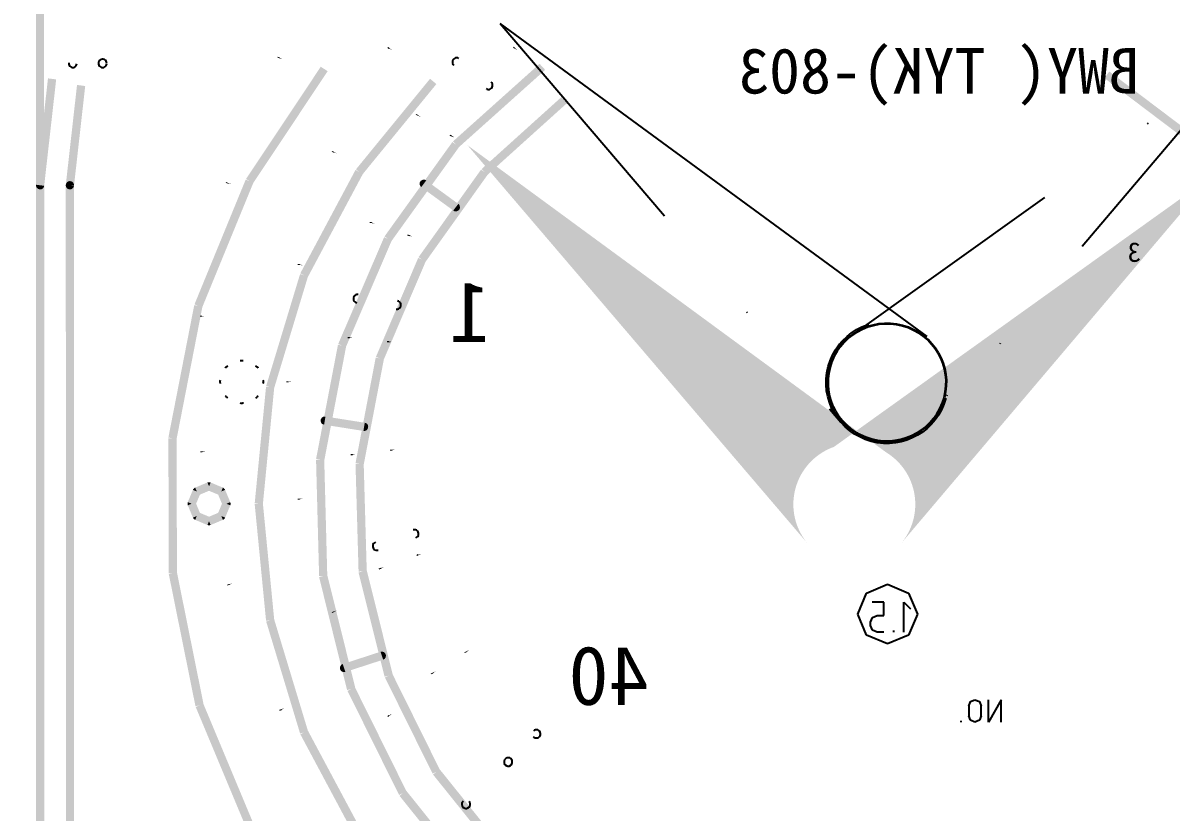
# Model space of a CAD drawing. Header units: millimetres. Extents: x -185079 to -2648, y 85916 to 249201.
# Drawn here: x -52839.2 to -52723.9, y 133916 to 133995.2 of the extents above; entities that cross this region are included whole.
import ezdxf

# ---------------------------------------------------------------- set-up
doc = ezdxf.new("R2010")
doc.units = ezdxf.units.MM
doc.linetypes.add('DASHDOT', pattern=[25.4, 12.7, -6.35, 0, -6.35])
doc.layers.get('0').update_dxf_attribs({"color": 255, "linetype": 'DASHDOT'})
doc.layers.add('1', color=4, linetype='Continuous')
doc.layers.add('细实线', color=3, linetype='Continuous', lineweight=35)
doc.styles.add('PDF SimSun', font='simsun.ttc')

msp = doc.modelspace()

# ---------------------------------------------------------------- hatches: boundary and pattern name
at = {"extrusion": (-0.004685415688226611, -0.01745240643729066, 0.9998367168639968)}
for points in [[(-85785.87176038814, 115775.4747908666), (-85785.47495859771, 115775.5813369159), (-85785.07815680729, 115775.6878829652), (-85728.04221438129, 115563.2730236262), (-85728.43901617172, 115563.1664775769), (-85728.83581796216, 115563.0599315276)], [(-85748.79940795453, 115721.4431494518), (-85749.19104757391, 115721.571548315), (-85749.5826871933, 115721.6999471781), (-85745.25841477166, 115734.5283903556), (-85744.86748246384, 115734.3998015707), (-85744.47584284445, 115734.2714027076)], [(-85729.79076016565, 115730.2848990471), (-85730.13873589278, 115730.5076777421), (-85730.4867116199, 115730.730456437), (-85724.10918793826, 115740.5097767398), (-85723.76121221113, 115740.2869980448), (-85723.41252917243, 115740.0644092715)], [(-85768.9906529725, 115715.7743491682), (-85769.4011291222, 115715.7187295519), (-85769.81179519354, 115715.6638172472), (-85771.41743016367, 115726.2948793897), (-85771.00695401397, 115726.350499006), (-85770.59628794261, 115726.4054113107)], [(-85738.41747005834, 115725.151410231), (-85738.79319491911, 115725.3250310203), (-85739.1698170131, 115725.4991691994), (-85734.34546278117, 115736.2081995218), (-85733.96973792042, 115736.0345787326), (-85733.59311582641, 115735.8604405535)], [(-85668.95764483018, 115753.8346204504), (-85668.8003641607, 115754.2203656412), (-85668.64308349123, 115754.606110832), (-85658.1111262422, 115750.3423732207), (-85658.26769960011, 115749.9568179516), (-85658.4249802696, 115749.5710727608)], [(-85766.09704134212, 115716.5513186649), (-85766.50751749182, 115716.4956990486), (-85766.91818356316, 115716.4407867439), (-85768.42884647356, 115726.410323144), (-85768.01837032386, 115726.4659427603), (-85767.6077042525, 115726.520855065)], [(-85726.29320700794, 115728.3523224005), (-85726.64099281341, 115728.5743937839), (-85726.98896854054, 115728.7971724789), (-85721.12907607529, 115737.8467807903), (-85720.78110034816, 115737.6240020953), (-85720.43312462103, 115737.4012234003)], [(-85733.86621097862, 115719.4470943924), (-85734.26126918783, 115719.5882248638), (-85734.65581000711, 115719.7302525684), (-85730.5330867904, 115730.6489981351), (-85730.13873589278, 115730.5076777421), (-85729.74367768357, 115730.3665472706)], [(-85741.04306880274, 115713.7686730503), (-85741.45314453733, 115713.8640642058), (-85741.86341019359, 115713.9601626728), (-85739.20346057536, 115725.4211294873), (-85738.79319491911, 115725.3250310203), (-85738.38382649608, 115725.2294499431)], [(-85730.0234461484, 115718.3215371916), (-85730.41779704604, 115718.4628575847), (-85730.81285525524, 115718.6039880561), (-85727.03624094426, 115728.7162315669), (-85726.64099281341, 115728.5743937839), (-85726.24664191577, 115728.4330733908)], [(-85766.50751749182, 115716.4956990486), (-85766.11071570138, 115716.6022450979), (-85766.15440453964, 115716.7141182939), (-85766.2335769244, 115716.8028141905), (-85766.32135501601, 115716.8755498108), (-85766.44119806432, 115716.9123765234), (-85766.56332702977, 115716.9068825099), (-85766.66588720733, 115716.8793438697), (-85766.7743418135, 115716.8229234232), (-85766.85891180875, 115716.7312093518), (-85766.8991571112, 115716.6240979118), (-85766.922544904, 115716.507863375), (-85766.90431928224, 115716.3891529993)], [(-85750.49657553145, 115708.0825571398), (-85750.9093170265, 115708.1370421923), (-85751.32186859989, 115708.1908199332), (-85749.6035991473, 115721.6253260559), (-85749.19104757391, 115721.571548315), (-85748.77830607886, 115721.5170632625)], [(-85732.22372530824, 115725.8522125105), (-85732.06644463877, 115726.2379577013), (-85732.18628768707, 115726.2747844139), (-85732.3049980627, 115726.2565587922), (-85732.42028984851, 115726.2256015622), (-85732.50846835523, 115726.1473264106), (-85732.59374566206, 115726.0554224176), (-85732.6339909645, 115725.9483109776), (-85732.64122855924, 115725.8227634223), (-85732.61027132922, 115725.7074716365), (-85732.55726947254, 115725.6117486386), (-85732.47809708778, 115725.5230527419), (-85732.38100597773, 115725.4664673198)], [(-85732.38100597773, 115725.4664673198), (-85732.22372530824, 115725.8522125105), (-85732.06644463877, 115726.2379577013), (-85728.34660960421, 115724.8048849435), (-85728.50389027369, 115724.4191397527), (-85728.66117094317, 115724.033394562)], [(-85769.4011291222, 115715.7187295519), (-85769.81179519354, 115715.6638172472), (-85769.78064804188, 115715.5478181498), (-85769.71149598713, 115715.4427821334), (-85769.62301058393, 115715.3702364349), (-85769.51267047573, 115715.3179668357), (-85769.40037191863, 115715.306413418), (-85769.28166154299, 115715.3246390397), (-85769.169788347, 115715.368327878), (-85769.08109245036, 115715.4475002627), (-85769.02469694985, 115715.5452986844), (-85768.98857754881, 115715.664951811), (-85768.9906529725, 115715.7743491682)], [(-85766.50751749182, 115716.4956990486), (-85766.91818356316, 115716.4407867439), (-85766.8870364115, 115716.3247876465), (-85766.81788435674, 115716.2197516302), (-85766.73010626512, 115716.1470160099), (-85766.61976615692, 115716.0947464108), (-85766.50676028823, 115716.0833829147), (-85766.38804991261, 115716.1016085364), (-85766.27617671662, 115716.1452973747), (-85766.18818813155, 115716.2242798378), (-85766.13179263104, 115716.3220782594), (-85766.09496591843, 115716.4419213077), (-85766.09704134212, 115716.5513186649)], [(-85766.90431928224, 115716.3891529993), (-85766.50751749182, 115716.4956990486), (-85766.11071570138, 115716.6022450979), (-85735.51908488198, 115602.672034058), (-85735.91588667242, 115602.5654880087), (-85736.31268846284, 115602.4589419594)], [(-85728.50389027369, 115724.4191397527), (-85728.66117094317, 115724.033394562), (-85728.54132789487, 115723.9965678493), (-85728.42261751925, 115724.0147934711), (-85728.30732573343, 115724.0457507011), (-85728.21843991513, 115724.1242157743), (-85728.13316260831, 115724.2161197673), (-85728.09362461744, 115724.3230412857), (-85728.0863870227, 115724.448588841), (-85728.1173442527, 115724.5638806268), (-85728.1703461094, 115724.6596036247), (-85728.24881118258, 115724.748489443), (-85728.34660960421, 115724.8048849435)], [(-85735.52305037403, 115707.980967298), (-85735.93489463585, 115708.0349349606), (-85736.3476361309, 115708.0894200131), (-85734.67401068287, 115719.6427099163), (-85734.26126918783, 115719.5882248638), (-85733.84871761444, 115719.5344471229)], [(-85731.52741610717, 115707.7207379747), (-85731.93996768056, 115707.7745157156), (-85732.35270917561, 115707.8290007681), (-85730.83034861943, 115718.5166353256), (-85730.41779704604, 115718.4628575847), (-85730.00524547265, 115718.4090798438)], [(-85741.41323311882, 115702.1111517433), (-85741.828260531, 115702.1233160696), (-85742.24347786485, 115702.1361877075), (-85741.86836187118, 115713.8769358437), (-85741.45314453733, 115713.8640642058), (-85741.03811712515, 115713.8518998795)], [(-85749.55186055192, 115694.6487683763), (-85749.9693638029, 115694.6193192881), (-85750.38686705388, 115694.5898701999), (-85751.32682027748, 115708.107593104), (-85750.9093170265, 115708.1370421923), (-85750.4918137755, 115708.1664912805)], [(-85734.66565076372, 115696.4058533093), (-85735.08315401472, 115696.376404221), (-85735.5006572657, 115696.3469551328), (-85736.35239788685, 115708.0054858724), (-85735.93489463585, 115708.0349349606), (-85735.51739138487, 115708.0643840488)], [(-85730.73094457922, 115697.0362002122), (-85731.14844783022, 115697.006751124), (-85731.5659510812, 115696.9773020357), (-85732.35747093156, 115707.7450666274), (-85731.93996768056, 115707.7745157156), (-85731.52246442958, 115707.8039648038)], [(-85739.48607201573, 115690.5904810715), (-85739.8931295756, 115690.522129847), (-85740.3001871355, 115690.4537786224), (-85742.23550801254, 115702.0556721567), (-85741.828260531, 115702.1233160696), (-85741.42049565955, 115702.1918572158)], [(-85735.65687683495, 115700.3035654177), (-85735.69995476466, 115700.7181674688), (-85735.81524655047, 115700.6872102388), (-85735.92370115664, 115700.6307897923), (-85735.99553954366, 115700.5424943108), (-85736.04851645434, 115700.4319642809), (-85736.07190424715, 115700.315729744), (-85736.05438593695, 115700.1968294468), (-85736.01340837695, 115700.0978777807), (-85735.9442563222, 115699.9928417643), (-85735.84374662233, 115699.9235247339), (-85735.72751208549, 115699.9001369411), (-85735.61469613848, 115699.8894807565)], [(-85735.61469613848, 115699.8894807565), (-85735.65687683495, 115700.3035654177), (-85735.69995476466, 115700.7181674688), (-85731.72290290803, 115701.1399754268), (-85731.68072221155, 115700.7258907656), (-85731.63764428184, 115700.3112887145)], [(-85731.68072221155, 115700.7258907656), (-85731.63764428184, 115700.3112887145), (-85731.52235249603, 115700.3422459445), (-85731.41460520143, 115700.3984764694), (-85731.34205950286, 115700.4869618726), (-85731.2888926705, 115700.5967845909), (-85731.26550487771, 115700.7130191277), (-85731.28392042112, 115700.8324368149), (-85731.32419066956, 115700.9315784027), (-85731.39334272432, 115701.036614419), (-85731.49455973576, 115701.1057415278), (-85731.61079427258, 115701.1291293206), (-85731.72290290803, 115701.1399754268)], [(-85746.020056856, 115681.6480278268), (-85746.41685864644, 115681.5414817775), (-85746.81366043686, 115681.4349357282), (-85750.36616559332, 115694.5127732388), (-85749.9693638029, 115694.6193192881), (-85749.57256201247, 115694.7258653374)], [(-85731.37007721332, 115685.3072159872), (-85731.76346041393, 115685.1879383297), (-85732.15684361455, 115685.0686606722), (-85735.47653721532, 115696.2571265635), (-85735.08315401472, 115696.376404221), (-85734.6897708141, 115696.4956818786)], [(-85727.66251732998, 115686.7835075272), (-85728.0559005306, 115686.6642298696), (-85728.44928373121, 115686.5449522121), (-85731.54183103083, 115696.8874734664), (-85731.14844783022, 115697.006751124), (-85730.7550646296, 115697.1260287815)], [(-85745.99703949103, 115688.7186038848), (-85746.40959106442, 115688.7723816257), (-85746.82233255947, 115688.8268666782), (-85746.64298858267, 115690.1527713621), (-85746.23043700928, 115690.0989936212), (-85745.81769551423, 115690.0445085687)], [(-85746.23043700928, 115690.0989936212), (-85746.64298858267, 115690.1527713621), (-85746.63119972544, 115690.2105349747), (-85746.60616187005, 115690.2726144104), (-85746.57822281474, 115690.3210650046), (-85746.55047368111, 115690.3702229104), (-85746.4836324895, 115690.4291191957)], [(-85745.9770516074, 115689.7681607351), (-85746.23043700928, 115690.0989936212), (-85746.4836324895, 115690.4291191957), (-85745.42750172934, 115691.2488266231), (-85745.17411632747, 115690.917993737), (-85744.92021353569, 115690.5880580842)], [(-85745.17411632747, 115690.917993737), (-85745.42750172934, 115691.2488266231), (-85745.37928657459, 115691.2754225123), (-85745.33177873142, 115691.3018284798), (-85745.2674133786, 115691.3191113505), (-85745.2164869456, 115691.3327857098), (-85745.11982119665, 115691.3314425437)], [(-85745.22789406838, 115690.5054421637), (-85745.17411632747, 115690.917993737), (-85745.11982119665, 115691.3314425437), (-85743.79514121423, 115691.151011412), (-85743.84891895513, 115690.7384598386), (-85743.90321408595, 115690.325011032)], [(-85744.17885460795, 115690.4845570468), (-85743.84891895513, 115690.7384598386), (-85743.51879338066, 115690.9916553188), (-85742.70012073305, 115689.9337300922), (-85743.0293490743, 115689.6800172221), (-85743.35947464877, 115689.4268217419)], [(-85743.84891895513, 115690.7384598386), (-85743.79514121423, 115691.151011412), (-85743.7373776016, 115691.1392225547), (-85743.67529816594, 115691.1141846994), (-85743.62684757174, 115691.0862456441), (-85743.57839697754, 115691.0583065888), (-85743.51879338066, 115690.9916553188)], [(-85746.40959106442, 115688.7723816257), (-85746.7397166389, 115688.5191861455), (-85746.76612260641, 115688.5666939887), (-85746.79271849559, 115688.6149091434), (-85746.80981144468, 115688.6785671847), (-85746.8236757256, 115688.7302009292), (-85746.82233255947, 115688.8268666782)], [(-85745.26008553077, 115687.967841801), (-85745.59021110524, 115687.7146463208), (-85745.92014675806, 115687.460743529), (-85746.7397166389, 115688.5191861455), (-85746.40959106442, 115688.7723816257), (-85746.07965541161, 115689.0262844175)], [(-85743.44209056934, 115689.7345022745), (-85743.0293490743, 115689.6800172221), (-85742.61750481247, 115689.6260495595), (-85742.79595155605, 115688.2996274857), (-85743.2086930511, 115688.3541125382), (-85743.62124462449, 115688.4078902791)], [(-85743.0293490743, 115689.6800172221), (-85742.70012073305, 115689.9337300922), (-85742.67281753231, 115689.8857048591), (-85742.6464115648, 115689.8381970159), (-85742.62912869405, 115689.7738316631), (-85742.61526441312, 115689.7221979186), (-85742.61750481247, 115689.6260495595)], [(-85735.36959168373, 115679.656910615), (-85735.75684501628, 115679.5119798193), (-85736.1432011156, 115679.3665316337), (-85740.2796755966, 115690.3773889729), (-85739.8931295756, 115690.522129847), (-85739.50658355463, 115690.666870721)], [(-85745.59021110524, 115687.7146463208), (-85745.64379892449, 115687.3013874358), (-85745.70156253711, 115687.313176293), (-85745.7636419728, 115687.3382141484), (-85745.812092567, 115687.3661532037), (-85745.86054316118, 115687.394092259), (-85745.92014675806, 115687.460743529)], [(-85744.21104607036, 115687.9469566841), (-85744.26553112282, 115687.5342151891), (-85744.31911894206, 115687.1209563041), (-85745.64379892449, 115687.3013874358), (-85745.59021110524, 115687.7146463208), (-85745.53643336435, 115688.1271978942)], [(-85743.46259584288, 115688.684048191), (-85743.2086930511, 115688.3541125382), (-85742.95530764923, 115688.0232796521), (-85744.01143840938, 115687.2035722247), (-85744.26553112282, 115687.5342151891), (-85744.51872660304, 115687.8643407635)], [(-85743.2086930511, 115688.3541125382), (-85742.79595155605, 115688.2996274857), (-85742.80844772485, 115688.2416739514), (-85742.83277826868, 115688.1797844374), (-85742.86071732397, 115688.1313338432), (-85742.88917376919, 115688.0819860158), (-85742.95530764923, 115688.0232796521)], [(-85744.26553112282, 115687.5342151891), (-85744.01143840938, 115687.2035722247), (-85744.05965356412, 115687.1769763355), (-85744.1071614073, 115687.150570368), (-85744.17152676012, 115687.1332874973), (-85744.22245319311, 115687.119613138), (-85744.31911894206, 115687.1209563041)], [(-85740.01287703826, 115669.6008707919), (-85740.38916728979, 115669.4179350931), (-85740.76526761966, 115669.2342920828), (-85746.79314889795, 115681.3585460787), (-85746.41685864644, 115681.5414817775), (-85746.04075831655, 115681.7251247879)], [(-85722.44867455773, 115677.4367485928), (-85722.81793770797, 115677.2276423659), (-85723.1872008582, 115677.0185361391), (-85728.42516368083, 115686.4551236428), (-85728.0559005306, 115686.6642298696), (-85727.68663738036, 115686.8733360965)], [(-85725.73669939303, 115675.1661711064), (-85726.10666985484, 115674.9568749579), (-85726.47593300507, 115674.7477687311), (-85732.13272356418, 115684.9788321028), (-85731.76346041393, 115685.1879383297), (-85731.3941972637, 115685.3970445566)], [(-85729.19460262632, 115669.7439504121), (-85729.54771557849, 115669.5255311669), (-85729.90082853066, 115669.3071119216), (-85736.10995796845, 115679.293560574), (-85735.75684501628, 115679.5119798193), (-85735.4037320641, 115679.7303990646)], [(-85727.11372669695, 115676.4593917686), (-85727.34487755048, 115676.8090861309), (-85727.57621832567, 115677.1594878049), (-85724.23467424378, 115679.3352395265), (-85724.00333346859, 115678.9848378526), (-85723.77270000496, 115678.634246257)], [(-85724.00333346859, 115678.9848378526), (-85723.77270000496, 115678.634246257), (-85723.68400410832, 115678.7134186418), (-85723.62741868616, 115678.8105097518), (-85723.59129928511, 115678.9301628785), (-85723.59266739723, 115679.0397501573), (-85723.62362462725, 115679.1550419431), (-85723.69367391522, 115679.2605953494), (-85723.78126208518, 115679.3326236581), (-85723.89179211506, 115679.3856005688), (-85724.00479798373, 115679.3969640649), (-85724.12350835935, 115679.3787384431), (-85724.23467424378, 115679.3352395265)], [(-85727.34487755048, 115676.8090861309), (-85727.57621832567, 115677.1594878049), (-85727.66510414398, 115677.0810227317), (-85727.72079233291, 115676.9834142317), (-85727.75761904553, 115676.8635711834), (-85727.75554362184, 115676.7541738262), (-85727.72458639184, 115676.6388820404), (-85727.65543433708, 115676.5338460241), (-85727.56694893389, 115676.4613003255), (-85727.45712621558, 115676.4081334931), (-85727.34431026857, 115676.3974773086), (-85727.22559989295, 115676.4157029303), (-85727.11372669695, 115676.4593917686)], [(-85715.3810679461, 115669.4127864313), (-85715.69072749946, 115669.1370289345), (-85716.0010943644, 115668.861081516), (-85723.12849449455, 115676.952402259), (-85722.81793770797, 115677.2276423659), (-85722.50827815461, 115677.5033998627)], [(-85718.07838783695, 115666.4757814169), (-85718.38875470188, 115666.1998339984), (-85718.69841425525, 115665.9240765016), (-85726.4163294082, 115674.6811174611), (-85726.10666985484, 115674.9568749579), (-85725.7963029899, 115675.2328223764)], [(-85731.77286039435, 115658.9502387931), (-85732.10298596883, 115658.6970433129), (-85732.43240423173, 115658.4440377543), (-85740.7191029426, 115669.1640323013), (-85740.38916728979, 115669.4179350931), (-85740.05904171531, 115669.6711305733)], [(-85721.20180415495, 115661.2396795718), (-85721.50804511849, 115660.9511904667), (-85721.81499339361, 115660.66251144), (-85729.8546638536, 115669.2368521402), (-85729.54771557849, 115669.5255311669), (-85729.24057738173, 115669.813502882)], [(-85706.72857130125, 115663.1057845016), (-85706.98004188087, 115662.7629958915), (-85707.2309950706, 115662.4211045147), (-85715.9421980791, 115668.7942403244), (-85715.69072749946, 115669.1370289345), (-85715.43977430975, 115669.4789203113)], [(-85708.72196988555, 115659.6427065464), (-85708.97363038683, 115659.3006252479), (-85709.22439365489, 115658.9580265595), (-85718.6397078916, 115665.8579426216), (-85718.38875470188, 115666.1998339984), (-85718.13728412226, 115666.5426226085)], [(-85721.6225443809, 115650.1320007328), (-85721.89377367008, 115649.811964061), (-85722.16500295924, 115649.4919273891), (-85732.37350794642, 115658.3771965627), (-85732.10298596883, 115658.6970433129), (-85731.83175667966, 115659.0170799847)], [(-85711.73009441773, 115654.4375619313), (-85711.96902331075, 115654.0988992226), (-85712.20705497057, 115653.759719124), (-85721.74678408986, 115660.6118204464), (-85721.50804511849, 115660.9511904667), (-85721.26982353702, 115661.2896632537)], [(-85707.33733062644, 115662.9696243885), (-85706.98004188087, 115662.7629958915), (-85706.62275313532, 115662.5563673946), (-85708.61634164127, 115659.093996751), (-85708.97363038683, 115659.3006252479), (-85709.3309191324, 115659.5072537448)], [(-85706.98004188087, 115662.7629958915), (-85707.2309950706, 115662.4211045147), (-85707.1211723523, 115662.3679376824), (-85707.0047478938, 115662.343842578), (-85706.88603751818, 115662.3620681997), (-85706.77074573237, 115662.3930254297), (-85706.68204983573, 115662.4721978145), (-85706.61273280533, 115662.5727075144), (-85706.57319481445, 115662.6796290328), (-85706.56253862989, 115662.7924449798), (-85706.5934958599, 115662.9077367656), (-85706.65010622806, 115663.0168986833), (-85706.72857130125, 115663.1057845016)], [(-85706.98004188087, 115662.7629958915), (-85706.62275313532, 115662.5563673946), (-85706.56977622463, 115662.6668974245), (-85706.55912004008, 115662.7797133715), (-85706.59007727008, 115662.8950051573), (-85706.63376610834, 115663.0068783533), (-85706.72496278978, 115663.0923455818), (-85706.8227612114, 115663.1487410823), (-85706.9426042597, 115663.1855677949), (-85707.06131463533, 115663.1673421732), (-85707.17589910957, 115663.1365748648), (-85707.26820351768, 115663.0708413999), (-85707.33733062644, 115662.9696243885)], [(-85709.3309191324, 115659.5072537448), (-85708.97363038683, 115659.3006252479), (-85708.61634164127, 115659.093996751), (-85711.6117345652, 115653.8922707257), (-85711.96902331075, 115654.0988992226), (-85712.32612213466, 115654.304820408)], [(-85708.97363038683, 115659.3006252479), (-85709.3309191324, 115659.5072537448), (-85709.38389604307, 115659.396723715), (-85709.39455222763, 115659.283907768), (-85709.36359499763, 115659.1686159821), (-85709.31990615936, 115659.0567427861), (-85709.22800216636, 115658.9714654793), (-85709.13091105632, 115658.9148800572), (-85709.01106800801, 115658.8780533445), (-85708.89235763239, 115658.8962789663), (-85708.77706584657, 115658.9272361963), (-85708.68476143846, 115658.9929696612), (-85708.61634164127, 115659.093996751)], [(-85708.97363038683, 115659.3006252479), (-85709.22439365489, 115658.9580265595), (-85709.11476085824, 115658.9055670387), (-85708.99833639976, 115658.8814719343), (-85708.87962602414, 115658.8996975561), (-85708.76433423832, 115658.9306547861), (-85708.67563834168, 115659.0098271709), (-85708.60702862284, 115659.1101469491), (-85708.5667833204, 115659.2172583891), (-85708.55612713585, 115659.3300743361), (-85708.58708436585, 115659.445366122), (-85708.64350481235, 115659.5538207281), (-85708.72196988555, 115659.6427065464)], [(-85708.97363038683, 115659.3006252479), (-85708.61634164127, 115659.093996751), (-85708.56336473058, 115659.2045267809), (-85708.55270854603, 115659.3173427279), (-85708.58366577604, 115659.4326345137), (-85708.62735461429, 115659.5445077097), (-85708.71855129572, 115659.6299749382), (-85708.81634971735, 115659.6863704387), (-85708.93619276566, 115659.7231971513), (-85709.05490314128, 115659.7049715296), (-85709.1701949271, 115659.6740142996), (-85709.26160210198, 115659.6077634447), (-85709.3309191324, 115659.5072537448)], [(-85711.96902331075, 115654.0988992226), (-85712.32612213466, 115654.304820408), (-85712.37909904536, 115654.1942903781), (-85712.3897552299, 115654.0814744311), (-85712.3587979999, 115653.9661826453), (-85712.31510916165, 115653.8543094493), (-85712.22320516863, 115653.7690321424), (-85712.12630398024, 115653.7131540319), (-85712.00646093194, 115653.6763273192), (-85711.8877505563, 115653.694552941), (-85711.7724587705, 115653.725510171), (-85711.68015436239, 115653.7912436359), (-85711.6117345652, 115653.8922707257)], [(-85711.96902331075, 115654.0988992226), (-85712.20705497057, 115653.759719124), (-85712.10996386051, 115653.7031337018), (-85711.99372932369, 115653.679745909), (-85711.87501894806, 115653.6979715308), (-85711.76314575206, 115653.7416603691), (-85711.67084134395, 115653.807393834), (-85711.60171423519, 115653.9086108454), (-85711.56217624433, 115654.0155323638), (-85711.55493864958, 115654.1410799191), (-85711.58589587959, 115654.2563717049), (-85711.63889773628, 115654.3520947028), (-85711.73009441773, 115654.4375619313)]]:
    msp.add_hatch(color=7, dxfattribs=at).paths.add_polyline_path(points, flags=16)
at = {"lineweight": -3, "ltscale": 2, "extrusion": (-0.004685415688226612, -0.01745240643729066, 0.9998367168639968)}
h = msp.add_hatch(color=256, dxfattribs=at)
edge = h.paths.add_edge_path(flags=0)
edge.add_arc((-85682.10903949774, 115705.9760503656), 6.123563608280685, 124.57498612073391, 235.52270784848912, ccw=False)
edge.add_line((-85685.5840658926, 115711.0180958651), (-85683.8089696837, 115713.1814855296))
edge.add_line((-85683.80896968371, 115713.1814855296), (-85728.98116203338, 115730.7346751308))
edge.add_line((-85728.98116203336, 115730.7346751308), (-85685.57546374726, 115700.9280869952))
h = msp.add_hatch(color=256, dxfattribs=at)
edge = h.paths.add_edge_path(flags=0)
edge.add_line((-85683.80896968376, 115713.1814855295), (-85680.39461424526, 115711.8547217561))
edge.add_arc((-85682.10903949772, 115705.9760503655), 6.123563608223306, 334.74635020876536, 73.74147711390577, ccw=False)
edge.add_line((-85676.57071728935, 115703.3635767522), (-85655.88793834235, 115747.2101034263))
edge.add_line((-85655.88793834235, 115747.2101034263), (-85683.80896968379, 115713.1814855296))

# ---------------------------------------------------------------- linework, layer by layer
at = {"lineweight": -3, "ltscale": 2, "extrusion": (-0.004685415688226611, -0.01745240643729066, 0.9998367168639968)}
for p, q in [((-52791.26208738988, 133995.1595096757, 1390.219730220017), (-52757.06803549978, 133955.1224762335, 1389.681113039907)), ((-52757.21448009399, 133962.8965691133, 1389.816125559995), (-52716.39746091554, 133992.1167881821, 1390.517447915488)), ((-52716.39746091554, 133992.1167881821, 1390.517447915488), (-52747.7398608046, 133955.1394784191, 1389.725123331158))]:
    msp.add_line(p, q, dxfattribs=at)
at = {"extrusion": (-0.004685415688226611, -0.01745240643729066, 0.9998367168639968)}
for p, q in [((-52802.51229406275, 133992.6790288427, 1390.123712287408), (-52802.45956974351, 133992.7456639942, 1390.125122496771)), ((-52789.90695187204, 133992.7061222559, 1390.183256123228), (-52789.84031269255, 133992.772025153, 1390.184718758454)), ((-52813.54079263948, 133991.7102562556, 1390.055120574355), (-52813.5012507627, 133991.7768914071, 1390.056469008408)), ((-52799.6357720559, 133985.9247141468, 1390.019293893706), (-52799.59549889932, 133986.0045298777, 1390.020875825064)), ((-52796.21549013595, 133983.8407180904, 1389.998945267494), (-52796.17594933728, 133983.9205338213, 1390.000523766891)), ((-52808.07882360632, 133982.22243584, 1389.91510400931), (-52808.05246519019, 133982.3015193165, 1389.916607951989)), ((-52818.70947598141, 133979.1037642995, 1389.810849637645), (-52818.68311756529, 133979.182847776, 1389.812353580324)), ((-52804.27364349426, 133975.1224970617, 1389.809004518407), (-52804.24728513804, 133975.2023127926, 1389.810521242494)), ((-52800.48285363692, 133973.8351938055, 1389.804298636649), (-52800.4564952807, 133973.9150095364, 1389.805815360736)), ((-52811.49800913018, 133970.9025148856, 1389.701488962747), (-52811.4848332164, 133970.9823306165, 1389.702943911524)), ((-52821.30605532059, 133965.7269407019, 1389.565185709032), (-52821.30606184926, 133965.8067564328, 1389.566578882501)), ((-52806.47343248795, 133963.5506805896, 1389.596706883633), (-52806.47344009474, 133963.6436768999, 1389.598330122444)), ((-52802.50987779864, 133963.1391536101, 1389.608097508746), (-52802.50988540543, 133963.2321499204, 1389.609720747557)), ((-52812.6365941374, 133959.118344634, 1389.490457632078), (-52812.63660060617, 133959.1974281106, 1389.491838024138)), ((-52821.26539320911, 133952.0982215867, 1389.327483469941), (-52821.26539967788, 133952.1773050631, 1389.328863862002)), ((-52802.20432679233, 133952.2571207941, 1389.41958070104), (-52802.20433439912, 133952.3501171044, 1389.421203939851)), ((-52806.16780984604, 133951.7928714969, 1389.392903512002), (-52806.16781745284, 133951.8858678072, 1389.394526750813)), ((-52811.48289887542, 133947.3341743825, 1389.290168341338), (-52811.49608778663, 133947.413257859, 1389.291486958088)), ((-52799.552328224, 133941.707531481, 1389.247862657639), (-52799.5918820201, 133941.7866149576, 1389.249057723771)), ((-52803.31653822975, 133940.3667736528, 1389.206819616835), (-52803.35682444365, 133940.4465893837, 1389.208024032413)), ((-52818.56043576886, 133938.747759148, 1389.107123642318), (-52818.5868071824, 133938.8275748788, 1389.108393265167)), ((-52808.04867796678, 133936.0010728487, 1389.108439526446), (-52808.07504938034, 133936.0808885796, 1389.109709149295)), ((-52751.7404456517, 133934.023253682, 1389.337786746089), (-52751.74045978715, 133934.1960657233, 1389.340803158368)), ((-52794.72675749363, 133931.9663510389, 1389.100441350774), (-52794.76631134962, 133932.0461667698, 1389.101649198314)), ((-52798.09323210531, 133929.8303649192, 1389.047381256091), (-52798.13278590141, 133929.9094483957, 1389.048576322223)), ((-52813.29668278947, 133926.1676283506, 1388.912201129838), (-52813.33623664546, 133926.2474440815, 1388.913408977377)), ((-52802.45407500523, 133925.5701087505, 1388.952581693), (-52802.50681022554, 133925.6367439019, 1388.953497699887)), ((-52744.21046719681, 133926.605516489, 1389.243595081024), (-52744.21038579816, 133925.6103827431, 1389.226225147601)), ((-52742.96464498733, 133925.6103827431, 1389.232062914349), (-52742.96472638598, 133926.605516489, 1389.249432847771)), ((-52744.95294569105, 133924.9865019841, 1389.211855378915), (-52744.9529554541, 133925.1058594533, 1389.213938748413))]:
    msp.add_line(p, q, dxfattribs=at)
at = {"extrusion": (-0.004685415688226611, -0.01745240643729066, 0.9998367168639968), "elevation": -701.1962460241821}
for points in [[(-85766.11071570138, 115716.6022450979), (-85766.15440453964, 115716.7141182939), (-85766.2335769244, 115716.8028141905), (-85766.32135501601, 115716.8755498108), (-85766.44119806432, 115716.9123765234), (-85766.56332702977, 115716.9068825099), (-85766.66588720733, 115716.8793438697), (-85766.7743418135, 115716.8229234232), (-85766.85891180875, 115716.7312093518), (-85766.8991571112, 115716.6240979118), (-85766.922544904, 115716.507863375), (-85766.90431928224, 115716.3891529993)], [(-85732.06644463877, 115726.2379577013), (-85732.18628768707, 115726.2747844139), (-85732.3049980627, 115726.2565587922), (-85732.42028984851, 115726.2256015622), (-85732.50846835523, 115726.1473264106), (-85732.59374566206, 115726.0554224176), (-85732.6339909645, 115725.9483109776), (-85732.64122855924, 115725.8227634223), (-85732.61027132922, 115725.7074716365), (-85732.55726947254, 115725.6117486386), (-85732.47809708778, 115725.5230527419), (-85732.38100597773, 115725.4664673198)], [(-85769.81179519354, 115715.6638172472), (-85769.78064804188, 115715.5478181498), (-85769.71149598713, 115715.4427821334), (-85769.62301058393, 115715.3702364349), (-85769.51267047573, 115715.3179668357), (-85769.40037191863, 115715.306413418), (-85769.28166154299, 115715.3246390397), (-85769.169788347, 115715.368327878), (-85769.08109245036, 115715.4475002627), (-85769.02469694985, 115715.5452986844), (-85768.98857754881, 115715.664951811), (-85768.9906529725, 115715.7743491682)], [(-85766.91818356316, 115716.4407867439), (-85766.8870364115, 115716.3247876465), (-85766.81788435674, 115716.2197516302), (-85766.73010626512, 115716.1470160099), (-85766.61976615692, 115716.0947464108), (-85766.50676028823, 115716.0833829147), (-85766.38804991261, 115716.1016085364), (-85766.27617671662, 115716.1452973747), (-85766.18818813155, 115716.2242798378), (-85766.13179263104, 115716.3220782594), (-85766.09496591843, 115716.4419213077), (-85766.09704134212, 115716.5513186649)], [(-85728.66117094317, 115724.033394562), (-85728.54132789487, 115723.9965678493), (-85728.42261751925, 115724.0147934711), (-85728.30732573343, 115724.0457507011), (-85728.21843991513, 115724.1242157743), (-85728.13316260831, 115724.2161197673), (-85728.09362461744, 115724.3230412857), (-85728.0863870227, 115724.448588841), (-85728.1173442527, 115724.5638806268), (-85728.1703461094, 115724.6596036247), (-85728.24881118258, 115724.748489443), (-85728.34660960421, 115724.8048849435)], [(-85735.69995476466, 115700.7181674688), (-85735.81524655047, 115700.6872102388), (-85735.92370115664, 115700.6307897923), (-85735.99553954366, 115700.5424943108), (-85736.04851645434, 115700.4319642809), (-85736.07190424715, 115700.315729744), (-85736.05438593695, 115700.1968294468), (-85736.01340837695, 115700.0978777807), (-85735.9442563222, 115699.9928417643), (-85735.84374662233, 115699.9235247339), (-85735.72751208549, 115699.9001369411), (-85735.61469613848, 115699.8894807565)], [(-85731.63764428184, 115700.3112887145), (-85731.52235249603, 115700.3422459445), (-85731.41460520143, 115700.3984764694), (-85731.34205950286, 115700.4869618726), (-85731.2888926705, 115700.5967845909), (-85731.26550487771, 115700.7130191277), (-85731.28392042112, 115700.8324368149), (-85731.32419066956, 115700.9315784027), (-85731.39334272432, 115701.036614419), (-85731.49455973576, 115701.1057415278), (-85731.61079427258, 115701.1291293206), (-85731.72290290803, 115701.1399754268)], [(-85746.64298858267, 115690.1527713621), (-85746.63119972544, 115690.2105349747), (-85746.60616187005, 115690.2726144104), (-85746.57822281474, 115690.3210650046), (-85746.55047368111, 115690.3702229104), (-85746.4836324895, 115690.4291191957)], [(-85745.42750172934, 115691.2488266231), (-85745.37928657459, 115691.2754225123), (-85745.33177873142, 115691.3018284798), (-85745.2674133786, 115691.3191113505), (-85745.2164869456, 115691.3327857098), (-85745.11982119665, 115691.3314425437)], [(-85743.79514121423, 115691.151011412), (-85743.7373776016, 115691.1392225547), (-85743.67529816594, 115691.1141846994), (-85743.62684757174, 115691.0862456441), (-85743.57839697754, 115691.0583065888), (-85743.51879338066, 115690.9916553188)], [(-85746.7397166389, 115688.5191861455), (-85746.76612260641, 115688.5666939887), (-85746.79271849559, 115688.6149091434), (-85746.80981144468, 115688.6785671847), (-85746.8236757256, 115688.7302009292), (-85746.82233255947, 115688.8268666782)], [(-85742.70012073305, 115689.9337300922), (-85742.67281753231, 115689.8857048591), (-85742.6464115648, 115689.8381970159), (-85742.62912869405, 115689.7738316631), (-85742.61526441312, 115689.7221979186), (-85742.61750481247, 115689.6260495595)], [(-85745.64379892449, 115687.3013874358), (-85745.70156253711, 115687.313176293), (-85745.7636419728, 115687.3382141484), (-85745.812092567, 115687.3661532037), (-85745.86054316118, 115687.394092259), (-85745.92014675806, 115687.460743529)], [(-85744.01143840938, 115687.2035722247), (-85744.05965356412, 115687.1769763355), (-85744.1071614073, 115687.150570368), (-85744.17152676012, 115687.1332874973), (-85744.22245319311, 115687.119613138), (-85744.31911894206, 115687.1209563041)], [(-85742.79595155605, 115688.2996274857), (-85742.80844772485, 115688.2416739514), (-85742.83277826868, 115688.1797844374), (-85742.86071732397, 115688.1313338432), (-85742.88917376919, 115688.0819860158), (-85742.95530764923, 115688.0232796521)], [(-85723.77270000496, 115678.634246257), (-85723.68400410832, 115678.7134186418), (-85723.62741868616, 115678.8105097518), (-85723.59129928511, 115678.9301628785), (-85723.59266739723, 115679.0397501573), (-85723.62362462725, 115679.1550419431), (-85723.69367391522, 115679.2605953494), (-85723.78126208518, 115679.3326236581), (-85723.89179211506, 115679.3856005688), (-85724.00479798373, 115679.3969640649), (-85724.12350835935, 115679.3787384431), (-85724.23467424378, 115679.3352395265)], [(-85727.57621832567, 115677.1594878049), (-85727.66510414398, 115677.0810227317), (-85727.72079233291, 115676.9834142317), (-85727.75761904553, 115676.8635711834), (-85727.75554362184, 115676.7541738262), (-85727.72458639184, 115676.6388820404), (-85727.65543433708, 115676.5338460241), (-85727.56694893389, 115676.4613003255), (-85727.45712621558, 115676.4081334931), (-85727.34431026857, 115676.3974773086), (-85727.22559989295, 115676.4157029303), (-85727.11372669695, 115676.4593917686)], [(-85675.91914993478, 115681.6709963844), (-85676.55926690507, 115681.4991172853), (-85677.05865381907, 115681.5712856236), (-85677.37164281782, 115681.9687697796), (-85677.4576773282, 115682.2891819205), (-85677.38911750136, 115682.8020077543), (-85676.9930479685, 115683.1146169097), (-85676.3529309982, 115683.2864960089), (-85676.69706903977, 115684.5681445726), (-85677.82381636981, 115684.2655993738)], [(-85673.98606741562, 115682.1900522716), (-85674.76398652061, 115685.0872004598), (-85673.95180052954, 115684.6182552771)], [(-85665.76355150992, 115676.7162384247), (-85665.70159342326, 115677.1999925305), (-85665.32686120553, 115677.4932228197), (-85664.8436244896, 115677.4303674998), (-85664.56041453038, 115677.0392951624)], [(-85662.20741522874, 115675.9944851696), (-85662.79256385239, 115678.1737121149), (-85663.41055220827, 115675.6714284319), (-85663.99570083192, 115677.8506553772)], [(-85664.30231099922, 115676.0780587396), (-85664.35495606744, 115675.6104548318), (-85664.74171258188, 115675.3139958744), (-85665.2129250011, 115675.3800798625), (-85665.50544797875, 115675.7550020019)], [(-85707.2309950706, 115662.4211045147), (-85707.1211723523, 115662.3679376824), (-85707.0047478938, 115662.343842578), (-85706.88603751818, 115662.3620681997), (-85706.77074573237, 115662.3930254297), (-85706.68204983573, 115662.4721978145), (-85706.61273280533, 115662.5727075144), (-85706.57319481445, 115662.6796290328), (-85706.56253862989, 115662.7924449798), (-85706.5934958599, 115662.9077367656), (-85706.65010622806, 115663.0168986833), (-85706.72857130125, 115663.1057845016)], [(-85706.62275313532, 115662.5563673946), (-85706.56977622463, 115662.6668974245), (-85706.55912004008, 115662.7797133715), (-85706.59007727008, 115662.8950051573), (-85706.63376610834, 115663.0068783533), (-85706.72496278978, 115663.0923455818), (-85706.8227612114, 115663.1487410823), (-85706.9426042597, 115663.1855677949), (-85707.06131463533, 115663.1673421732), (-85707.17589910957, 115663.1365748648), (-85707.26820351768, 115663.0708413999), (-85707.33733062644, 115662.9696243885)], [(-85709.3309191324, 115659.5072537448), (-85709.38389604307, 115659.396723715), (-85709.39455222763, 115659.283907768), (-85709.36359499763, 115659.1686159821), (-85709.31990615936, 115659.0567427861), (-85709.22800216636, 115658.9714654793), (-85709.13091105632, 115658.9148800572), (-85709.01106800801, 115658.8780533445), (-85708.89235763239, 115658.8962789663), (-85708.77706584657, 115658.9272361963), (-85708.68476143846, 115658.9929696612), (-85708.61634164127, 115659.093996751)], [(-85709.22439365489, 115658.9580265595), (-85709.11476085824, 115658.9055670387), (-85708.99833639976, 115658.8814719343), (-85708.87962602414, 115658.8996975561), (-85708.76433423832, 115658.9306547861), (-85708.67563834168, 115659.0098271709), (-85708.60702862284, 115659.1101469491), (-85708.5667833204, 115659.2172583891), (-85708.55612713585, 115659.3300743361), (-85708.58708436585, 115659.445366122), (-85708.64350481235, 115659.5538207281), (-85708.72196988555, 115659.6427065464)], [(-85708.61634164127, 115659.093996751), (-85708.56336473058, 115659.2045267809), (-85708.55270854603, 115659.3173427279), (-85708.58366577604, 115659.4326345137), (-85708.62735461429, 115659.5445077097), (-85708.71855129572, 115659.6299749382), (-85708.81634971735, 115659.6863704387), (-85708.93619276566, 115659.7231971513), (-85709.05490314128, 115659.7049715296), (-85709.1701949271, 115659.6740142996), (-85709.26160210198, 115659.6077634447), (-85709.3309191324, 115659.5072537448)], [(-85712.32612213466, 115654.304820408), (-85712.37909904536, 115654.1942903781), (-85712.3897552299, 115654.0814744311), (-85712.3587979999, 115653.9661826453), (-85712.31510916165, 115653.8543094493), (-85712.22320516863, 115653.7690321424), (-85712.12630398024, 115653.7131540319), (-85712.00646093194, 115653.6763273192), (-85711.8877505563, 115653.694552941), (-85711.7724587705, 115653.725510171), (-85711.68015436239, 115653.7912436359), (-85711.6117345652, 115653.8922707257)], [(-85712.20705497057, 115653.759719124), (-85712.10996386051, 115653.7031337018), (-85711.99372932369, 115653.679745909), (-85711.87501894806, 115653.6979715308), (-85711.76314575206, 115653.7416603691), (-85711.67084134395, 115653.807393834), (-85711.60171423519, 115653.9086108454), (-85711.56217624433, 115654.0155323638), (-85711.55493864958, 115654.1410799191), (-85711.58589587959, 115654.2563717049), (-85711.63889773628, 115654.3520947028), (-85711.73009441773, 115654.4375619313)]]:
    msp.add_lwpolyline(points, dxfattribs=at)
msp.add_lwpolyline([(-85678.9129984643, 115682.7499903841), (-85678.61511535288, 115685.0154187066), (-85676.81003754715, 115686.4206894793), (-85674.5310983512, 115686.1120263512), (-85673.13921412335, 115684.3003208661), (-85673.43316125503, 115682.0230581685), (-85675.25438925883, 115680.6271004144), (-85677.5171782567, 115680.926450524)], close=True, dxfattribs=at)
at = {"lineweight": -3, "ltscale": 2, "extrusion": (-0.004685415688226611, -0.01745240643729066, 0.9998367168639968)}
msp.add_circle((-85682.10903949782, 115705.9760503655, -701.1962460241821), 6.12356360826849, dxfattribs=at)
at = {"extrusion": (-0.004685415688226611, -0.01745240643729066, 0.9998367168639968)}
for points in [[(-85738.79319491911, 115725.3250310203, -701.1962460241821), (-85739.20346057536, 115725.4211294873, -701.1962460241821), (-85739.16981701311, 115725.4991691994, -701.1962460241821)], [(-85726.6409928134, 115728.5743937839, -701.1962460241818), (-85727.03624094426, 115728.7162315669, -701.1962460241818), (-85726.98896854052, 115728.7971724789, -701.1962460241818)], [(-85749.19104757393, 115721.571548315, -701.1962460241816), (-85749.60359914729, 115721.6253260559, -701.1962460241816), (-85749.5826871933, 115721.6999471781, -701.1962460241816)], [(-85734.26126918782, 115719.5882248638, -701.1962460241816), (-85734.67401068288, 115719.6427099163, -701.1962460241816), (-85734.65581000711, 115719.7302525684, -701.1962460241816)], [(-85730.41779704604, 115718.4628575847, -701.1962460241816), (-85730.83034861943, 115718.5166353256, -701.1962460241816), (-85730.81285525524, 115718.6039880561, -701.1962460241816)], [(-85741.45314453733, 115713.8640642058, -701.1962460241818), (-85741.86836187117, 115713.8769358437, -701.1962460241818), (-85741.86341019359, 115713.9601626728, -701.1962460241818)], [(-85750.90931702648, 115708.1370421923, -701.1962460241816), (-85751.32682027749, 115708.107593104, -701.1962460241816), (-85751.32186859989, 115708.1908199332, -701.1962460241816)], [(-85735.93489463585, 115708.0349349606, -701.1962460241816), (-85736.35239788683, 115708.0054858723, -701.1962460241816), (-85736.3476361309, 115708.0894200131, -701.1962460241816)], [(-85731.93996768056, 115707.7745157156, -701.1962460241816), (-85732.35747093154, 115707.7450666274, -701.1962460241816), (-85732.35270917561, 115707.8290007681, -701.1962460241816)], [(-85741.82826053101, 115702.1233160696, -701.1962460241818), (-85742.23550801254, 115702.0556721567, -701.1962460241818), (-85742.24347786483, 115702.1361877075, -701.1962460241818)], [(-85749.9693638029, 115694.6193192881, -701.1962460241816), (-85750.36616559332, 115694.5127732388, -701.1962460241816), (-85750.3868670539, 115694.5898701999, -701.1962460241816)], [(-85735.0831540147, 115696.376404221, -701.1962460241821), (-85735.47653721532, 115696.2571265635, -701.1962460241821), (-85735.5006572657, 115696.3469551328, -701.1962460241821)], [(-85731.14844783022, 115697.006751124, -701.1962460241818), (-85731.54183103083, 115696.8874734664, -701.1962460241818), (-85731.5659510812, 115696.9773020357, -701.1962460241818)], [(-85739.89312957562, 115690.522129847, -701.1962460241816), (-85740.27967559658, 115690.3773889729, -701.1962460241816), (-85740.3001871355, 115690.4537786224, -701.1962460241816)], [(-85746.41685864644, 115681.5414817775, -701.1962460241818), (-85746.79314889797, 115681.3585460787, -701.1962460241818), (-85746.81366043685, 115681.4349357282, -701.1962460241818)], [(-85728.0559005306, 115686.6642298696, -701.1962460241821), (-85728.42516368083, 115686.4551236428, -701.1962460241821), (-85728.4492837312, 115686.5449522121, -701.1962460241821)], [(-85731.76346041393, 115685.1879383297, -701.1962460241821), (-85732.13272356417, 115684.9788321028, -701.1962460241821), (-85732.15684361455, 115685.0686606722, -701.1962460241821)], [(-85735.75684501627, 115679.5119798193, -701.1962460241818), (-85736.10995796844, 115679.293560574, -701.1962460241818), (-85736.14320111558, 115679.3665316337, -701.1962460241818)], [(-85722.81793770797, 115677.2276423659, -701.1962460241821), (-85723.12849449457, 115676.952402259, -701.1962460241821), (-85723.1872008582, 115677.0185361391, -701.1962460241821)], [(-85726.10666985484, 115674.9568749579, -701.1962460241816), (-85726.41632940821, 115674.6811174611, -701.1962460241816), (-85726.47593300507, 115674.7477687311, -701.1962460241816)], [(-85740.38916728979, 115669.4179350931, -701.1962460241823), (-85740.71910294262, 115669.1640323013, -701.1962460241823), (-85740.76526761966, 115669.2342920828, -701.1962460241823)], [(-85729.54771557849, 115669.5255311669, -701.1962460241821), (-85729.85466385362, 115669.2368521402, -701.1962460241821), (-85729.90082853066, 115669.3071119216, -701.1962460241821)], [(-85715.69072749946, 115669.1370289344, -701.1962460241818), (-85715.9421980791, 115668.7942403244, -701.1962460241818), (-85716.00109436439, 115668.861081516, -701.1962460241818)], [(-85718.38875470188, 115666.1998339984, -701.1962460241816), (-85718.63970789159, 115665.8579426216, -701.1962460241816), (-85718.69841425525, 115665.9240765016, -701.1962460241816)], [(-85732.10298596883, 115658.6970433129, -701.1962460241818), (-85732.37350794642, 115658.3771965627, -701.1962460241818), (-85732.43240423172, 115658.4440377543, -701.1962460241818)], [(-85721.50804511848, 115660.9511904667, -701.1962460241812), (-85721.74678408986, 115660.6118204464, -701.1962460241812), (-85721.81499339361, 115660.66251144, -701.1962460241812)]]:
    msp.add_solid(points, dxfattribs=at)
at = {"layer": '1', "lineweight": -3, "ltscale": 2, "extrusion": (-0.004685415688226611, -0.01745240643729066, 0.9998367168639968)}
msp.add_line((-52748.37500598165, 133963.7019936806, 1389.871607826899), (-52791.26208738988, 133995.1595096757, 1390.219730220017), dxfattribs=at)
at = {"layer": '1', "color": 3, "lineweight": -3, "ltscale": 2, "extrusion": (-0.004685415688226648, -0.01745240643729063, 0.9998367168639968), "elevation": 1.311263986281119e-08}
msp.add_lwpolyline([(-89340.74435583597, 116693.2017122206), (-79605.60479144276, 119307.2036772036), (-77739.80294518075, 112358.532017356), (-87474.94250957393, 109744.530052373)], close=True, dxfattribs=at)
at = {"layer": '1', "lineweight": -3, "ltscale": 2, "extrusion": (-0.004685415688226648, -0.01745240643729063, 0.9998367168639968), "elevation": 1.311264075806094e-08}
msp.add_lwpolyline([(-87231.2481748564, 109916.2399077064), (-77857.25883072625, 112433.2686984296), (-79666.37327405855, 119170.8235395233), (-89040.36261818874, 116653.7947488001), (-87231.2481748564, 109916.2399077064)], dxfattribs=at)
at = {"layer": '细实线', "color": 0, "extrusion": (-0.004685415688226611, -0.01745240643729066, 0.9998367168639968)}
msp.add_circle((-85682.10903949782, 115705.9760503655, -701.1962460241821), 5.92943885391287, dxfattribs=at)

# ---------------------------------------------------------------- texts
at = {"extrusion": (-0.004685415688226611, -0.01745240643729066, 0.9998367168639968), "style": 'PDF SimSun', "text_generation_flag": 4}
for s, height, rotation, p in [('BWY( TYK)-803', 4.561171521882615, 195.0300830919114, (-85665.11300125913, 115740.5894738085, -701.1962460241815)), ('3', 1.968306351161513, 195.0300830919115, (-85660.63789853071, 115724.2818295186, -701.1962460241815)), ('1', 6.075253311184998, 195.0300830919115, (-85721.63652812879, 115699.5608147624, -701.1962460241815)), ('40', 5.914381754446011, 195.0300830919115, (-85696.83911460992, 115668.4956838811, -701.1962460241815))]:
    msp.add_text(s, height=height, rotation=rotation, dxfattribs=at).set_placement(p)

doc.saveas('drawing.dxf')
